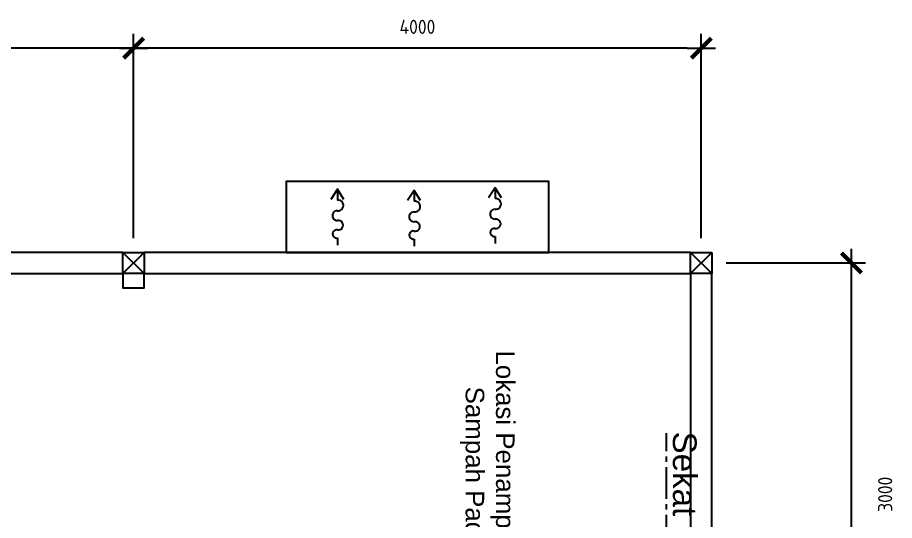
# Model space of a CAD drawing. Header units: millimetres. Extents: x 19989 to 114677, y -6335 to 49043.
# Drawn here: x 107713 to 113892, y 287 to 3832 of the extents above; entities that cross this region are included whole.
import ezdxf

# ---------------------------------------------------------------- set-up
doc = ezdxf.new("R2010")
doc.units = ezdxf.units.MM
doc.header["$MEASUREMENT"] = 0
doc.linetypes.add('CENTER2', pattern=[1.125, 0.75, -0.125, 0.125, -0.125])
doc.layers.get('Defpoints').update_dxf_attribs({"lineweight": 0})
doc.layers.add('A-DIM', color=15, linetype='Continuous')
doc.styles.add('ISO9', font='iso9.shx')
doc.styles.get("Standard").update_dxf_attribs({"font": 'arial.ttf'})
doc.dimstyles.new('DIM100', dxfattribs={"dimscale": 100, "dimtxt": 1, "dimasz": 1, "dimexe": 1, "dimexo": 1, "dimgap": 1, "dimtad": 1, "dimdec": 0, "dimzin": 0, "dimdsep": 46, "dimtxsty": 'ISO9', "dimblk1": 'TICK', "dimblk2": 'TICK', "dimsah": 1, "dimcen": 0.09, "dimclrd": 15, "dimclre": 15, "dimclrt": 1, "dimadec": 0, "dimazin": 0, "dimtfac": 1, "dimtdec": 0, "dimtofl": 0, "dimtmove": 2, "dimatfit": 3, "dimldrblk": 'TICK', "dimfxl": 1, "dimtolj": 1, "dimtzin": 0, "dimarcsym": 0})

# ---------------------------------------------------------------- blocks, each defined once
blk = doc.blocks.new('TICK')
at = {"color": 2}
blk.add_line((-1, 0), (1, 0), dxfattribs=at)
at = {"color": 2, "const_width": 0.3, "flags": 128}
blk.add_lwpolyline([(-0.707, -0.707), (0.707, 0.707)], dxfattribs=at)
blk = doc.blocks.new('*D9')
at = {"layer": 'A-DIM', "color": 15, "lineweight": -2, "transparency": 16777216}
for p, q in [((112706, 2102.2), (113689.2, 2102.2)), ((113589.2, -797.8), (113589.2, 2002.2)), ((112706, -897.8), (113689.2, -897.8))]:
    blk.add_line(p, q, dxfattribs=at)
at = {"layer": 'Defpoints', "color": 0, "transparency": 16777216}
for p in [(112606, 2102.2), (113589.2, 2102.2), (112606, -897.8)]:
    blk.add_point(p, dxfattribs=at)
at = {"layer": 'A-DIM', "color": 15, "lineweight": -2, "transparency": 16777216, "xscale": 100, "yscale": 100, "zscale": 100}
for p, rotation in [((113589.2, 2102.2), 90), ((113589.2, -897.8), 270)]:
    blk.add_blockref('TICK', p, dxfattribs=dict(at, rotation=rotation))
at = {"layer": 'A-DIM', "color": 1, "transparency": 16777216, "insert": (113826.6, 471.6), "char_height": 100, "attachment_point": 5, "rotation": 90, "style": 'ISO9'}
blk.add_mtext('\\A1;3000', dxfattribs=at)
blk = doc.blocks.new('*D10')
at = {"layer": 'A-DIM', "color": 15, "lineweight": -2, "transparency": 16777216}
for p, q in [((108531, 2277.2), (108531, 3716.9)), ((112531, 2277.2), (112531, 3716.9)), ((112431, 3616.9), (108631, 3616.9))]:
    blk.add_line(p, q, dxfattribs=at)
at = {"layer": 'Defpoints', "color": 0, "transparency": 16777216}
for p in [(108531, 3616.9), (108531, 2177.2), (112531, 2177.2)]:
    blk.add_point(p, dxfattribs=at)
at = {"layer": 'A-DIM', "color": 15, "lineweight": -2, "transparency": 16777216, "xscale": 100, "yscale": 100, "zscale": 100, "rotation": 180}
blk.add_blockref('TICK', (108531, 3616.9), dxfattribs=at)
at = {"layer": 'A-DIM', "color": 15, "lineweight": -2, "transparency": 16777216, "xscale": 100, "yscale": 100, "zscale": 100}
blk.add_blockref('TICK', (112531, 3616.9), dxfattribs=at)
at = {"layer": 'A-DIM', "color": 1, "transparency": 16777216, "insert": (110531, 3766.9), "char_height": 100, "attachment_point": 5, "style": 'ISO9'}
blk.add_mtext('\\A1;4000', dxfattribs=at)
blk = doc.blocks.new('*D11')
at = {"layer": 'A-DIM', "color": 15, "lineweight": -2, "transparency": 16777216}
for p, q in [((104531, 2277.2), (104531, 3716.9)), ((108531, 2277.2), (108531, 3716.9)), ((108431, 3616.9), (104631, 3616.9))]:
    blk.add_line(p, q, dxfattribs=at)
at = {"layer": 'Defpoints', "color": 0, "transparency": 16777216}
for p in [(104531, 3616.9), (104531, 2177.2), (108531, 2177.2)]:
    blk.add_point(p, dxfattribs=at)
at = {"layer": 'A-DIM', "color": 15, "lineweight": -2, "transparency": 16777216, "xscale": 100, "yscale": 100, "zscale": 100, "rotation": 180}
blk.add_blockref('TICK', (104531, 3616.9), dxfattribs=at)
at = {"layer": 'A-DIM', "color": 15, "lineweight": -2, "transparency": 16777216, "xscale": 100, "yscale": 100, "zscale": 100}
blk.add_blockref('TICK', (108531, 3616.9), dxfattribs=at)
at = {"layer": 'A-DIM', "color": 1, "transparency": 16777216, "insert": (106531, 3766.9), "char_height": 100, "attachment_point": 5, "style": 'ISO9'}
blk.add_mtext('\\A1;4000', dxfattribs=at)

msp = doc.modelspace()

# ---------------------------------------------------------------- linework, layer by layer
for points in [[(110531, 2177.2), (111456, 2177.2), (111456, 2677.2), (109606, 2677.2), (109606, 2177.2), (110531, 2177.2)], [(110012.7, 2550.6), (109966.9, 2622.5), (109921.1, 2550.6)], [(109966.9, 2622.5), (109966.9, 2545.7)], [(110553.4, 2542), (110507.7, 2613.9), (110461.9, 2542)], [(110507.7, 2613.9), (110507.7, 2537.1)], [(111123.3, 2560.6), (111077.6, 2632.6), (111031.8, 2560.6)], [(111077.6, 2632.6), (111077.6, 2555.7)], [(111077.6, 2288.5), (111077.6, 2238.6)], [(109966.9, 2278.5), (109966.9, 2228.6)], [(110507.7, 2269.9), (110507.7, 2220)], [(108456, 2177.2), (104606, 2177.2), (104606, 2027.2), (108456, 2027.2), (108456, 2177.2)], [(112456, 2177.2), (108606, 2177.2), (108606, 2027.2), (112456, 2027.2), (112456, 2177.2)], [(108456, 2027.2), (108456, 1927.2)], [(108606, 1927.2), (108606, 2027.2), (108456, 2027.2)], [(108456, 2027.2), (108456, 1927.2), (108606, 1927.2), (108606, 2027.2), (108456, 2027.2)], [(112456, 2027.2), (112456, -822.8), (112606, -822.8), (112606, 2027.2), (112456, 2027.2)]]:
    msp.add_lwpolyline(points)
at = {"color": 5}
for points in [[(108606, 2177.2), (108606, 2027.2), (108456, 2027.2), (108456, 2177.2), (108606, 2177.2)], [(108456, 2177.2), (108606, 2027.2)], [(108606, 2177.2), (108456, 2027.2)], [(112606, 2177.2), (112606, 2027.2), (112456, 2027.2), (112456, 2177.2), (112606, 2177.2)], [(112456, 2177.2), (112606, 2027.2)], [(112606, 2177.2), (112456, 2027.2)]]:
    msp.add_lwpolyline(points, dxfattribs=at)
at = {"color": 2, "linetype": 'CENTER2', "ltscale": 300, "true_color": 0xf1eb1f}
msp.add_lwpolyline([(111978, -1563.5), (111978, -885.4), (112287, -573.9), (112287, 902.2)], dxfattribs=at)
for centre, radius, start, end in [((109972.1, 2508.3), 37.8, 262.13463, 97.86537), ((110512.8, 2499.7), 37.8, 262.13463, 97.86537), ((111082.7, 2518.3), 37.8, 262.13463, 97.86537), ((111077.1, 2446.1), 34.8, 89.32574, 270.67426), ((109966.5, 2436.1), 34.8, 89.32574, 270.67426), ((110507.3, 2427.5), 34.8, 89.32574, 270.67426), ((111084.6, 2378.7), 33.4, 257.78093, 102.21907), ((109974, 2368.7), 33.4, 257.78093, 102.21907), ((110514.7, 2360.1), 33.4, 257.78093, 102.21907), ((109962.2, 2307.2), 29.2, 80.74428, 279.25572), ((110503, 2298.7), 29.2, 80.74428, 279.25572), ((111072.9, 2317.3), 29.2, 80.74428, 279.25572)]:
    msp.add_arc(centre, radius, start, end)

# ---------------------------------------------------------------- texts
at = {"color": 4}
for s, height, p in [('Lokasi Penampungan ', 130.51, (111084.6, 1485.9)), ('Sampah Padat', 130.51, (110870.7, 1230.5)), ('Sekat Pemisah', 166.946, (112331.1, 913.3))]:
    msp.add_text(s, height=height, rotation=270, dxfattribs=at).set_placement(p)

# ---------------------------------------------------------------- dimensions: what is measured, and where the dimension line sits
at = {"layer": 'A-DIM'}
for base, p1, p2, picture, middle in [((104531, 3616.9), (108531, 2177.2), (104531, 2177.2), '*D11', (106531, 3766.9)), ((108531, 3616.9), (112531, 2177.2), (108531, 2177.2), '*D10', (110531, 3766.9))]:
    dim = msp.add_linear_dim(base=base, p1=p1, p2=p2, dimstyle='DIM100', dxfattribs=at)
    dim.commit()
    dim.dimension.update_dxf_attribs({"geometry": picture, "text_midpoint": middle})
dim = msp.add_linear_dim(base=(113589.2, 2102.2), p1=(112606, -897.8), p2=(112606, 2102.2), angle=270, dimstyle='DIM100', dxfattribs=at)
dim.commit()
dim.dimension.update_dxf_attribs({"geometry": '*D9', "text_midpoint": (113826.6, 471.6), "dimtype": 160})

doc.saveas('drawing.dxf')
